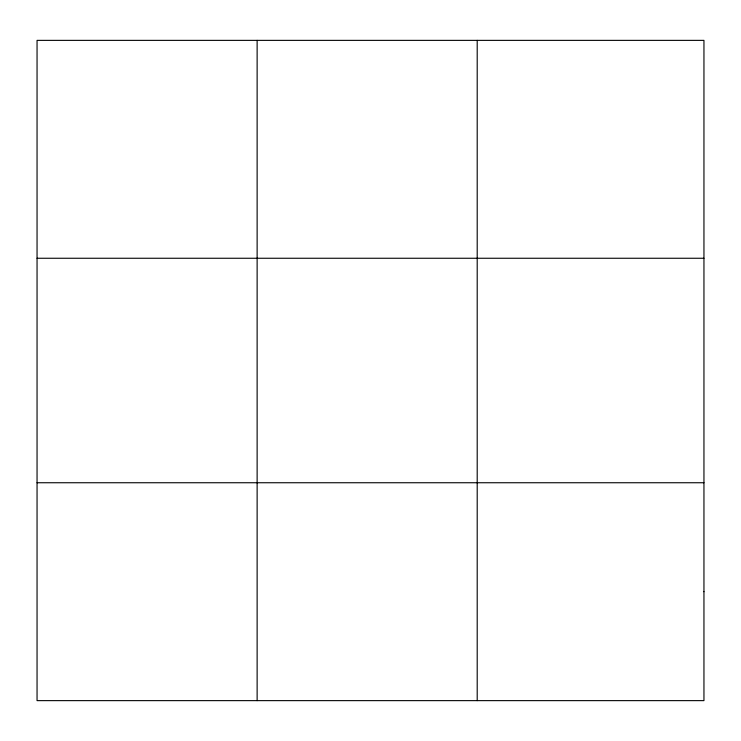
<?xml version="1.0" encoding="UTF-8"?>
<svg xmlns="http://www.w3.org/2000/svg" width="741" height="741" viewBox="0 0 741 741"><rect width="100%" height="100%" fill="white"/><g stroke="black" fill="none" stroke-linecap="round" stroke-linejoin="round"><path stroke-width="1.11" d="M257.127 40.366L257.127 700.634M477.204 40.366L477.204 700.634M37.05 258.257L703.95 258.257M37.05 482.743L703.95 482.743M703.95 591.688L703.95 700.634L37.05 700.634L37.05 40.366L703.95 40.366L703.95 591.688"/></g></svg>
